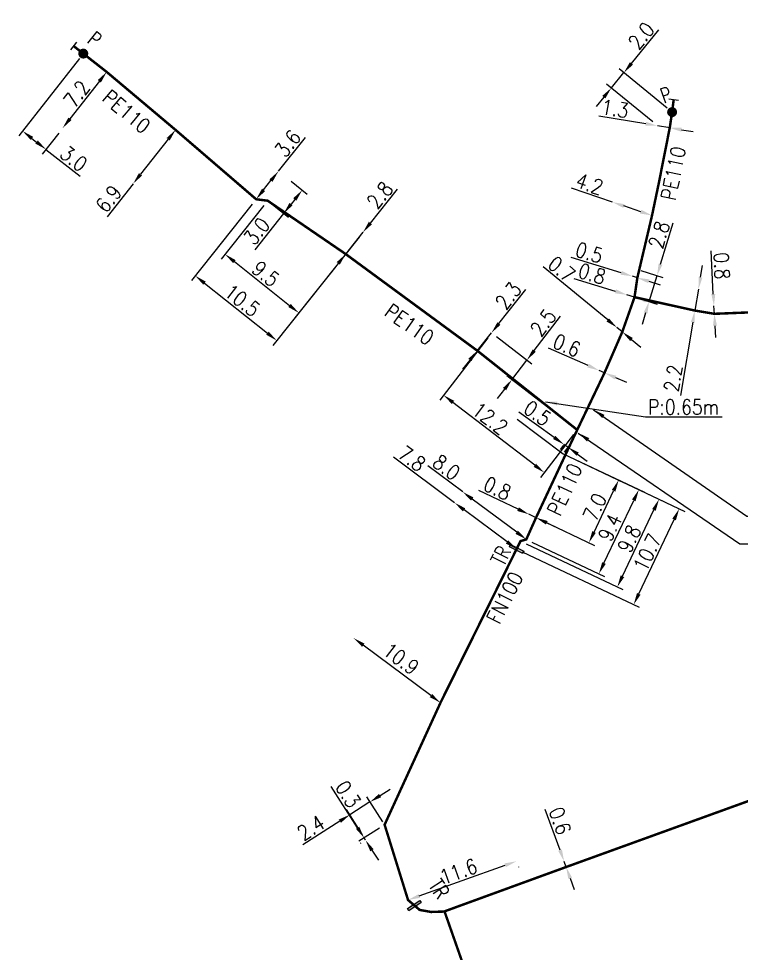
# Model space of a CAD drawing. Header units: millimetres. Extents: x 138998 to 140015, y 127998 to 129006.
# Drawn here: x 139191 to 139263.8, y 128119.4 to 128213.7 of the extents above; entities that cross this region are included whole.
import ezdxf
from ezdxf.enums import TextEntityAlignment as Align

# ---------------------------------------------------------------- set-up
doc = ezdxf.new("R2010")
doc.units = ezdxf.units.MM
doc.header["$PDMODE"] = 34
doc.linetypes.add('L_25_AP', pattern=[2000, 1000, 1000])
doc.linetypes.add('L_25_PE', pattern=[2000, 1000, 1000])
doc.layers.get('0').update_dxf_attribs({"linetype": 'CONTINUOUS'})
doc.layers.get('DEFPOINTS').update_dxf_attribs({"linetype": 'CONTINUOUS'})
for name, color, linetype in [('L_150', 1, 'CONTINUOUS'), ('L_300', 7, 'CONTINUOUS'), ('L_340', 7, 'CONTINUOUS'), ('L_420', 7, 'CONTINUOUS')]:
    doc.layers.add(name, color=color, linetype=linetype)
doc.styles.add('G_ROMANS', font='ROMANS.SHX', dxfattribs={"width": 0.75})
doc.styles.get("Standard").update_dxf_attribs({"font": 'romans.shx', "width": 0.85})
doc.dimstyles.get("Standard").update_dxf_attribs({"dimtxt": 1.5, "dimasz": 1.2, "dimexe": 0.625, "dimexo": 0.625, "dimgap": 0.25, "dimtad": 1, "dimdec": 1, "dimzin": 0, "dimdsep": 46, "dimtxsty": 'Standard', "dimcen": -0.5, "dimadec": 0, "dimazin": 0, "dimtfac": 1, "dimtdec": 1, "dimtmove": 0, "dimatfit": 3, "dimfxl": 0, "dimtolj": 1, "dimtzin": 0, "dimarcsym": 0})

# ---------------------------------------------------------------- blocks, each defined once
blk = doc.blocks.new('*D18')
at = {"layer": 'DEFPOINTS', "color": 0, "linetype": 'Continuous', "transparency": 16777216}
for p in [(139245.941, 128128.673), (139245.941, 128128.673), (139246.144, 128128.109)]:
    blk.add_point(p, dxfattribs=at)
at = {"layer": 'L_150', "color": 0, "linetype": 'Continuous', "lineweight": -2, "transparency": 16777216}
for p, q in [((139245.533, 128129.802), (139244.047, 128133.913)), ((139246.144, 128128.109), (139245.941, 128128.673)), ((139246.552, 128126.98), (139246.96, 128125.852))]:
    blk.add_line(p, q, dxfattribs=at)
at = {"layer": 'L_150', "color": 0, "linetype": 'Continuous', "transparency": 16777216}
for points in [[(139245.721, 128129.87), (139245.345, 128129.734), (139245.941, 128128.673)], [(139246.74, 128127.048), (139246.364, 128126.912), (139246.144, 128128.109)]]:
    blk.add_solid(points, dxfattribs=at)
at = {"layer": 'L_150', "color": 0, "linetype": 'Continuous', "transparency": 16777216, "insert": (139245.526, 128132.761), "char_height": 1.5, "attachment_point": 5, "rotation": 289.86878}
blk.add_mtext('\\A1;0.6', dxfattribs=at)
blk = doc.blocks.new('*D26')
at = {"layer": 'DEFPOINTS', "color": 0, "linetype": 'Continuous', "transparency": 16777216}
for p in [(139224.746, 128151.191), (139224.746, 128151.191), (139233.485, 128144.676)]:
    blk.add_point(p, dxfattribs=at)
at = {"layer": 'L_150', "color": 0, "linetype": 'Continuous', "lineweight": -2, "transparency": 16777216}
blk.add_line((139232.523, 128145.393), (139225.708, 128150.474), dxfattribs=at)
at = {"layer": 'L_150', "color": 0, "linetype": 'Continuous', "transparency": 16777216}
for points in [[(139225.828, 128150.634), (139225.589, 128150.313), (139224.746, 128151.191)], [(139232.642, 128145.553), (139232.403, 128145.233), (139233.485, 128144.676)]]:
    blk.add_solid(points, dxfattribs=at)
at = {"layer": 'L_150', "color": 0, "linetype": 'Continuous', "transparency": 16777216, "insert": (139229.511, 128149.11), "char_height": 1.5, "attachment_point": 5, "rotation": 323.29403}
blk.add_mtext('\\A1;10.9', dxfattribs=at)
blk = doc.blocks.new('*D27')
at = {"layer": 'DEFPOINTS', "color": 0, "linetype": 'Continuous', "transparency": 16777216}
for p in [(139224.36, 128133.377), (139228.001, 128132.126), (139225.977, 128130.837)]:
    blk.add_point(p, dxfattribs=at)
at = {"layer": 'L_150', "color": 0, "linetype": 'Continuous', "lineweight": -2, "transparency": 16777216}
for p, q in [((139227.397, 128135.31), (139228.409, 128135.955)), ((139226.384, 128134.666), (139224.36, 128133.377)), ((139227.666, 128132.653), (139226.049, 128135.193)), ((139225.641, 128131.364), (139224.024, 128133.904)), ((139223.347, 128132.733), (139219.609, 128130.353))]:
    blk.add_line(p, q, dxfattribs=at)
at = {"layer": 'L_150', "color": 0, "linetype": 'Continuous', "transparency": 16777216}
for points in [[(139227.289, 128135.479), (139227.504, 128135.141), (139226.384, 128134.666)], [(139223.24, 128132.901), (139223.455, 128132.564), (139224.36, 128133.377)]]:
    blk.add_solid(points, dxfattribs=at)
at = {"layer": 'L_150', "color": 0, "linetype": 'Continuous', "transparency": 16777216, "insert": (139220.435, 128132.064), "char_height": 1.5, "attachment_point": 5, "rotation": 32.47746}
blk.add_mtext('\\A1;2.4', dxfattribs=at)
blk = doc.blocks.new('*D28')
at = {"layer": 'DEFPOINTS', "color": 0, "linetype": 'Continuous', "transparency": 16777216}
for p in [(139227.856, 128132.373), (139225.783, 128131.051), (139225.977, 128130.837)]:
    blk.add_point(p, dxfattribs=at)
at = {"layer": 'L_150', "color": 0, "linetype": 'Continuous', "lineweight": -2, "transparency": 16777216}
for p, q in [((139225.138, 128132.062), (139222.475, 128136.239)), ((139227.329, 128132.037), (139225.256, 128130.715)), ((139225.936, 128130.811), (139225.783, 128131.051)), ((139225.45, 128130.501), (139225.409, 128130.475)), ((139226.581, 128129.799), (139227.226, 128128.787))]:
    blk.add_line(p, q, dxfattribs=at)
at = {"layer": 'L_150', "color": 0, "linetype": 'Continuous', "transparency": 16777216}
for points in [[(139225.306, 128132.17), (139224.969, 128131.955), (139225.783, 128131.051)], [(139226.749, 128129.907), (139226.412, 128129.692), (139225.936, 128130.811)]]:
    blk.add_solid(points, dxfattribs=at)
at = {"layer": 'L_150', "color": 0, "linetype": 'Continuous', "transparency": 16777216, "insert": (139224.17, 128135.439), "char_height": 1.5, "attachment_point": 5, "rotation": 302.5218}
blk.add_mtext('\\A1;0.3', dxfattribs=at)
blk = doc.blocks.new('*D30')
at = {"layer": 'DEFPOINTS', "color": 0, "linetype": 'Continuous', "transparency": 16777216}
for p in [(139241.133, 128128.706), (139241.139, 128128.69), (139230.212, 128124.797)]:
    blk.add_point(p, dxfattribs=at)
at = {"layer": 'L_150', "color": 0, "linetype": 'Continuous', "lineweight": -2, "transparency": 16777216}
for p, q in [((139231.347, 128125.186), (139240.009, 128128.286)), ((139241.344, 128128.118), (139241.35, 128128.102)), ((139230.422, 128124.209), (139230.428, 128124.193))]:
    blk.add_line(p, q, dxfattribs=at)
at = {"layer": 'L_150', "color": 0, "linetype": 'Continuous', "transparency": 16777216}
for points in [[(139239.942, 128128.474), (139240.077, 128128.097), (139241.139, 128128.69)], [(139231.28, 128125.374), (139231.415, 128124.997), (139230.217, 128124.781)]]:
    blk.add_solid(points, dxfattribs=at)
at = {"layer": 'L_150', "color": 0, "linetype": 'Continuous', "transparency": 16777216, "insert": (139235.301, 128127.663), "char_height": 1.5, "attachment_point": 5, "rotation": 19.69157}
blk.add_mtext('\\A1;11.6', dxfattribs=at)
blk = doc.blocks.new('L_340_19')
at = {"linetype": 'Continuous'}
blk.add_hatch(color=0, dxfattribs=at).paths.add_polyline_path([(0.125, 0.75), (-0.125, 0.75), (-0.125, -0.75), (0.125, -0.75)])
at = {"color": 0, "linetype": 'Continuous'}
blk.add_lwpolyline([(-0.125, 0.75), (0.125, 0.75), (0.125, -0.75), (-0.125, -0.75)], close=True, dxfattribs=at)
at = {"color": 0, "linetype": 'Continuous', "style": 'G_ROMANS', "width": 0.75}
for tag, height, flags, p in [('TR', 1.5, 8, (0, 3)), ('DEF_LEG', 1.2, 3, (0, -5)), ('DEF_COUP', 1.2, 3, (0, -7.5)), ('DEF_TYPE', 1.2, 3, (0, -10))]:
    blk.add_attdef(tag, text='', height=height, dxfattribs=dict(at, flags=flags)).set_placement(p, align=Align.MIDDLE)
blk = doc.blocks.new('*D67')
at = {"layer": 'DEFPOINTS', "color": 0, "linetype": 'Continuous', "transparency": 16777216}
for p in [(139255.351, 128202.854), (139255.351, 128202.854), (139256.584, 128202.65)]:
    blk.add_point(p, dxfattribs=at)
at = {"layer": 'L_150', "color": 0, "linetype": 'Continuous', "lineweight": -2, "transparency": 16777216}
for p, q in [((139254.167, 128203.049), (139249.432, 128203.831)), ((139256.584, 128202.65), (139255.351, 128202.854)), ((139257.768, 128202.455), (139258.952, 128202.259))]:
    blk.add_line(p, q, dxfattribs=at)
at = {"layer": 'L_150', "color": 0, "linetype": 'Continuous', "transparency": 16777216}
for points in [[(139254.199, 128203.246), (139254.134, 128202.852), (139255.351, 128202.854)], [(139257.8, 128202.652), (139257.735, 128202.257), (139256.584, 128202.65)]]:
    blk.add_solid(points, dxfattribs=at)
at = {"layer": 'L_150', "color": 0, "linetype": 'Continuous', "transparency": 16777216, "insert": (139251.069, 128204.574), "char_height": 1.5, "attachment_point": 5, "rotation": 350.62447}
blk.add_mtext('\\A1;1.3', dxfattribs=at)
blk = doc.blocks.new('*D68')
at = {"layer": 'DEFPOINTS', "color": 0, "linetype": 'Continuous', "transparency": 16777216}
for p in [(139250.819, 128195.149), (139250.819, 128195.149), (139254.798, 128193.807)]:
    blk.add_point(p, dxfattribs=at)
at = {"layer": 'L_150', "color": 0, "linetype": 'Continuous', "lineweight": -2, "transparency": 16777216}
for p, q in [((139250.819, 128195.149), (139246.677, 128196.547)), ((139253.661, 128194.191), (139251.956, 128194.766))]:
    blk.add_line(p, q, dxfattribs=at)
at = {"layer": 'L_150', "color": 0, "linetype": 'Continuous', "transparency": 16777216}
for points in [[(139252.02, 128194.955), (139251.892, 128194.576), (139250.819, 128195.149)], [(139253.725, 128194.38), (139253.597, 128194.001), (139254.798, 128193.807)]]:
    blk.add_solid(points, dxfattribs=at)
at = {"layer": 'L_150', "color": 0, "linetype": 'Continuous', "transparency": 16777216, "insert": (139248.499, 128196.987), "char_height": 1.5, "attachment_point": 5, "rotation": 341.35948}
blk.add_mtext('\\A1;4.2', dxfattribs=at)
blk = doc.blocks.new('L_300_12')
at = {"color": 0, "linetype": 'Continuous', "const_width": 0.497, "flags": 128}
blk.add_lwpolyline([(-0.252, 0, 1), (0.252, 0, 1)], format="xyb", close=True, dxfattribs=at)
at = {"color": 0, "linetype": 'Continuous', "style": 'G_ROMANS', "width": 0.75}
blk.add_text('P', height=1.5, dxfattribs=at).set_placement((0, 1.85), align=Align.MIDDLE)
at = {"color": 0, "linetype": 'Continuous', "width": 0.75, "flags": 3}
for tag, p in [('DEF_LEG', (0, -5)), ('DEF_COUP', (0, -7.5)), ('DEF_TYPE', (0, -10))]:
    blk.add_attdef(tag, text='', height=1.2, dxfattribs=at).set_placement(p, align=Align.MIDDLE)
blk = doc.blocks.new('*D69')
at = {"layer": 'DEFPOINTS', "color": 0, "linetype": 'Continuous', "transparency": 16777216}
for p in [(139251.966, 128208.212), (139256.821, 128204.233), (139255.351, 128202.854)]:
    blk.add_point(p, dxfattribs=at)
at = {"layer": 'L_300', "color": 0, "linetype": 'Continuous', "lineweight": -2, "transparency": 16777216}
for p, q in [((139252.727, 128209.14), (139255.498, 128212.521)), ((139250.699, 128206.666), (139251.966, 128208.212)), ((139256.337, 128204.629), (139251.483, 128208.608)), ((139254.867, 128203.25), (139250.216, 128207.062)), ((139249.939, 128205.738), (139249.178, 128204.81))]:
    blk.add_line(p, q, dxfattribs=at)
at = {"layer": 'L_300', "color": 0, "linetype": 'Continuous', "transparency": 16777216}
for points in [[(139252.572, 128209.267), (139252.882, 128209.013), (139251.966, 128208.212)], [(139249.784, 128205.865), (139250.093, 128205.611), (139250.699, 128206.666)]]:
    blk.add_solid(points, dxfattribs=at)
at = {"layer": 'L_300', "color": 0, "linetype": 'Continuous', "transparency": 16777216, "insert": (139253.72, 128211.928), "char_height": 1.5, "attachment_point": 5, "rotation": 50.65897}
blk.add_mtext('\\A1;2.0', dxfattribs=at)
blk = doc.blocks.new('L_340_07')
at = {"color": 0, "linetype": 'Continuous', "const_width": 0.25, "flags": 128}
blk.add_lwpolyline([(0, 0), (1.25, 0)], dxfattribs=at)
at = {"color": 0, "linetype": 'Continuous', "flags": 128}
blk.add_lwpolyline([(1.25, -0.5), (1.25, 0.5)], dxfattribs=at)
at = {"color": 0, "linetype": 'Continuous', "style": 'G_ROMANS', "width": 0.75, "flags": 3}
for tag, p in [('DEF_LEG', (0.723, -3.465)), ('DEF_COUP', (0.723, -5.965)), ('DEF_TYPE', (0.723, -8.465))]:
    blk.add_attdef(tag, text='', height=1.2, dxfattribs=at).set_placement(p, align=Align.MIDDLE)
blk = doc.blocks.new('*D70')
at = {"layer": 'DEFPOINTS', "color": 0, "linetype": 'Continuous', "transparency": 16777216}
for p in [(139199.857, 128208.281), (139195.416, 128202.614), (139195.416, 128202.614)]:
    blk.add_point(p, dxfattribs=at)
at = {"layer": 'L_150', "color": 0, "linetype": 'Continuous', "lineweight": -2, "transparency": 16777216}
blk.add_line((139199.117, 128207.336), (139196.156, 128203.558), dxfattribs=at)
at = {"layer": 'L_150', "color": 0, "linetype": 'Continuous', "transparency": 16777216}
for points in [[(139198.959, 128207.46), (139199.274, 128207.213), (139199.857, 128208.281)], [(139195.999, 128203.682), (139196.313, 128203.435), (139195.416, 128202.614)]]:
    blk.add_solid(points, dxfattribs=at)
at = {"layer": 'L_150', "color": 0, "linetype": 'Continuous', "transparency": 16777216, "insert": (139196.849, 128206.064), "char_height": 1.5, "attachment_point": 5, "rotation": 51.91425}
blk.add_mtext('\\A1;7.2', dxfattribs=at)
blk = doc.blocks.new('*D71')
at = {"layer": 'DEFPOINTS', "color": 0, "linetype": 'Continuous', "transparency": 16777216}
for p in [(139197.496, 128210.131), (139195.416, 128202.614), (139193.739, 128200.474)]:
    blk.add_point(p, dxfattribs=at)
at = {"layer": 'L_340', "color": 0, "linetype": 'Continuous', "lineweight": -2, "transparency": 16777216}
for p, q in [((139197.11, 128209.64), (139190.992, 128201.833)), ((139192.322, 128201.584), (139192.794, 128201.214)), ((139195.03, 128202.122), (139193.353, 128199.982)), ((139193.739, 128200.474), (139197.18, 128197.778))]:
    blk.add_line(p, q, dxfattribs=at)
at = {"layer": 'L_340', "color": 0, "linetype": 'Continuous', "transparency": 16777216}
for points in [[(139192.445, 128201.742), (139192.199, 128201.427), (139191.378, 128202.325)], [(139192.918, 128201.372), (139192.671, 128201.057), (139193.739, 128200.474)]]:
    blk.add_solid(points, dxfattribs=at)
at = {"layer": 'L_340', "color": 0, "linetype": 'Continuous', "transparency": 16777216, "insert": (139196.548, 128199.543), "char_height": 1.5, "attachment_point": 5, "rotation": 321.91425}
blk.add_mtext('\\A1;3.0', dxfattribs=at)
blk = doc.blocks.new('*D72')
at = {"layer": 'DEFPOINTS', "color": 0, "linetype": 'Continuous', "transparency": 16777216}
for p in [(139206.793, 128202.436), (139202.523, 128197.015), (139202.523, 128197.015)]:
    blk.add_point(p, dxfattribs=at)
at = {"layer": 'L_150', "color": 0, "linetype": 'Continuous', "lineweight": -2, "transparency": 16777216}
for p, q in [((139206.05, 128201.493), (139203.265, 128197.958)), ((139202.523, 128197.015), (139199.893, 128193.677))]:
    blk.add_line(p, q, dxfattribs=at)
at = {"layer": 'L_150', "color": 0, "linetype": 'Continuous', "transparency": 16777216}
for points in [[(139205.893, 128201.617), (139206.207, 128201.369), (139206.793, 128202.436)], [(139203.108, 128198.082), (139203.423, 128197.834), (139202.523, 128197.015)]]:
    blk.add_solid(points, dxfattribs=at)
at = {"layer": 'L_150', "color": 0, "linetype": 'Continuous', "transparency": 16777216, "insert": (139200.051, 128195.494), "char_height": 1.5, "attachment_point": 5, "rotation": 51.77081}
blk.add_mtext('\\A1;6.9', dxfattribs=at)
blk = doc.blocks.new('*D73')
at = {"layer": 'DEFPOINTS', "color": 0, "linetype": 'Continuous', "transparency": 16777216}
for p in [(139238.626, 128181.972), (139238.626, 128181.972), (139237.194, 128180.173)]:
    blk.add_point(p, dxfattribs=at)
at = {"layer": 'L_150', "color": 0, "linetype": 'Continuous', "lineweight": -2, "transparency": 16777216}
for p, q in [((139239.374, 128182.911), (139242.096, 128186.332)), ((139237.194, 128180.173), (139238.626, 128181.972)), ((139236.447, 128179.234), (139235.7, 128178.295))]:
    blk.add_line(p, q, dxfattribs=at)
at = {"layer": 'L_150', "color": 0, "linetype": 'Continuous', "transparency": 16777216}
for points in [[(139239.217, 128183.036), (139239.53, 128182.787), (139238.626, 128181.972)], [(139236.291, 128179.358), (139236.604, 128179.109), (139237.194, 128180.173)]]:
    blk.add_solid(points, dxfattribs=at)
at = {"layer": 'L_150', "color": 0, "linetype": 'Continuous', "transparency": 16777216, "insert": (139240.326, 128185.714), "char_height": 1.5, "attachment_point": 5, "rotation": 51.4872}
blk.add_mtext('\\A1;2.3', dxfattribs=at)
blk = doc.blocks.new('*D74')
at = {"layer": 'DEFPOINTS', "color": 0, "linetype": 'Continuous', "transparency": 16777216}
for p in [(139225.679, 128192.108), (139225.679, 128192.108), (139223.935, 128189.917)]:
    blk.add_point(p, dxfattribs=at)
at = {"layer": 'L_150', "color": 0, "linetype": 'Continuous', "lineweight": -2, "transparency": 16777216}
for p, q in [((139226.426, 128193.047), (139229.148, 128196.468)), ((139223.935, 128189.917), (139225.679, 128192.108)), ((139223.188, 128188.978), (139222.441, 128188.039))]:
    blk.add_line(p, q, dxfattribs=at)
at = {"layer": 'L_150', "color": 0, "linetype": 'Continuous', "transparency": 16777216}
for points in [[(139226.269, 128193.172), (139226.582, 128192.923), (139225.679, 128192.108)], [(139223.031, 128189.103), (139223.344, 128188.854), (139223.935, 128189.917)]]:
    blk.add_solid(points, dxfattribs=at)
at = {"layer": 'L_150', "color": 0, "linetype": 'Continuous', "transparency": 16777216, "insert": (139227.378, 128195.85), "char_height": 1.5, "attachment_point": 5, "rotation": 51.4872}
blk.add_mtext('\\A1;2.8', dxfattribs=at)
blk = doc.blocks.new('*D75')
at = {"layer": 'DEFPOINTS', "color": 0, "linetype": 'Continuous', "transparency": 16777216}
for p in [(139216.074, 128195.295), (139225.679, 128192.108), (139219.214, 128183.985)]:
    blk.add_point(p, dxfattribs=at)
at = {"layer": 'L_150', "color": 0, "linetype": 'Continuous', "lineweight": -2, "transparency": 16777216}
for p, q in [((139215.684, 128194.806), (139211.391, 128189.411)), ((139225.289, 128191.619), (139218.825, 128183.496)), ((139212.719, 128189.153), (139218.275, 128184.732))]:
    blk.add_line(p, q, dxfattribs=at)
at = {"layer": 'L_150', "color": 0, "linetype": 'Continuous', "transparency": 16777216}
for points in [[(139212.844, 128189.309), (139212.595, 128188.996), (139211.78, 128189.9)], [(139218.399, 128184.888), (139218.15, 128184.575), (139219.214, 128183.985)]]:
    blk.add_solid(points, dxfattribs=at)
at = {"layer": 'L_150', "color": 0, "linetype": 'Continuous', "transparency": 16777216, "insert": (139215.872, 128187.922), "char_height": 1.5, "attachment_point": 5, "rotation": 321.4872}
blk.add_mtext('\\A1;9.5', dxfattribs=at)
blk = doc.blocks.new('*D76')
at = {"layer": 'DEFPOINTS', "color": 0, "linetype": 'Continuous', "transparency": 16777216}
for p in [(139214.914, 128195.444), (139225.679, 128192.108), (139216.992, 128181.192)]:
    blk.add_point(p, dxfattribs=at)
at = {"layer": 'L_150', "color": 0, "linetype": 'Continuous', "lineweight": -2, "transparency": 16777216}
for p, q in [((139214.525, 128194.955), (139208.386, 128187.241)), ((139225.289, 128191.619), (139216.602, 128180.703)), ((139209.715, 128186.983), (139216.053, 128181.939))]:
    blk.add_line(p, q, dxfattribs=at)
at = {"layer": 'L_150', "color": 0, "linetype": 'Continuous', "transparency": 16777216}
for points in [[(139209.839, 128187.14), (139209.59, 128186.827), (139208.776, 128187.73)], [(139216.177, 128182.096), (139215.928, 128181.783), (139216.992, 128181.192)]]:
    blk.add_solid(points, dxfattribs=at)
at = {"layer": 'L_150', "color": 0, "linetype": 'Continuous', "transparency": 16777216, "insert": (139213.506, 128185.244), "char_height": 1.5, "attachment_point": 5, "rotation": 321.4872}
blk.add_mtext('\\A1;10.5', dxfattribs=at)
blk = doc.blocks.new('*D77')
at = {"layer": 'DEFPOINTS', "color": 0, "linetype": 'Continuous', "transparency": 16777216}
for p in [(139217.942, 128197.642), (139219.552, 128196.361), (139216.074, 128195.295)]:
    blk.add_point(p, dxfattribs=at)
at = {"layer": 'L_150', "color": 0, "linetype": 'Continuous', "lineweight": -2, "transparency": 16777216}
for p, q in [((139218.431, 128197.253), (139220.041, 128195.972)), ((139218.805, 128195.422), (139218.431, 128194.952)), ((139216.563, 128194.906), (139218.173, 128193.624)), ((139217.684, 128194.013), (139214.775, 128190.358))]:
    blk.add_line(p, q, dxfattribs=at)
at = {"layer": 'L_150', "color": 0, "linetype": 'Continuous', "transparency": 16777216}
for points in [[(139218.648, 128195.546), (139218.961, 128195.297), (139219.552, 128196.361)], [(139218.275, 128195.077), (139218.588, 128194.828), (139217.684, 128194.013)]]:
    blk.add_solid(points, dxfattribs=at)
at = {"layer": 'L_150', "color": 0, "linetype": 'Continuous', "transparency": 16777216, "insert": (139214.98, 128192.222), "char_height": 1.5, "attachment_point": 5, "rotation": 51.4872}
blk.add_mtext('\\A1;3.0', dxfattribs=at)
blk = doc.blocks.new('*D78')
at = {"layer": 'DEFPOINTS', "color": 0, "linetype": 'Continuous', "transparency": 16777216}
for p in [(139217.156, 128198.261), (139217.156, 128198.261), (139214.914, 128195.444)]:
    blk.add_point(p, dxfattribs=at)
at = {"layer": 'L_150', "color": 0, "linetype": 'Continuous', "lineweight": -2, "transparency": 16777216}
for p, q in [((139217.156, 128198.261), (139219.878, 128201.681)), ((139215.661, 128196.383), (139216.409, 128197.322))]:
    blk.add_line(p, q, dxfattribs=at)
at = {"layer": 'L_150', "color": 0, "linetype": 'Continuous', "transparency": 16777216}
for points in [[(139216.252, 128197.446), (139216.565, 128197.197), (139217.156, 128198.261)], [(139215.505, 128196.507), (139215.818, 128196.258), (139214.914, 128195.444)]]:
    blk.add_solid(points, dxfattribs=at)
at = {"layer": 'L_150', "color": 0, "linetype": 'Continuous', "transparency": 16777216, "insert": (139218.108, 128201.063), "char_height": 1.5, "attachment_point": 5, "rotation": 51.4872}
blk.add_mtext('\\A1;3.6', dxfattribs=at)
blk = doc.blocks.new('*D97')
at = {"layer": 'DEFPOINTS', "color": 0, "linetype": 'Continuous', "transparency": 16777216}
for p in [(139261.035, 128184.69), (139261.035, 128184.69), (139261.077, 128183.891)]:
    blk.add_point(p, dxfattribs=at)
at = {"layer": 'L_150', "color": 0, "linetype": 'Continuous', "lineweight": -2, "transparency": 16777216}
for p, q in [((139260.972, 128185.888), (139260.74, 128190.253)), ((139261.077, 128183.891), (139261.035, 128184.69)), ((139261.141, 128182.692), (139261.204, 128181.494))]:
    blk.add_line(p, q, dxfattribs=at)
at = {"layer": 'L_150', "color": 0, "linetype": 'Continuous', "transparency": 16777216}
for points in [[(139261.171, 128185.899), (139260.772, 128185.877), (139261.035, 128184.69)], [(139261.341, 128182.703), (139260.941, 128182.682), (139261.077, 128183.891)]]:
    blk.add_solid(points, dxfattribs=at)
at = {"layer": 'L_150', "color": 0, "linetype": 'Continuous', "transparency": 16777216, "insert": (139261.823, 128188.723), "char_height": 1.5, "attachment_point": 5, "rotation": 273.03405}
blk.add_mtext('\\A1;0.8', dxfattribs=at)
blk = doc.blocks.new('*D98')
at = {"layer": 'DEFPOINTS', "color": 0, "linetype": 'Continuous', "transparency": 16777216}
for p in [(139259.479, 128186.388), (139259.479, 128186.388), (139259.11, 128184.22)]:
    blk.add_point(p, dxfattribs=at)
at = {"layer": 'L_150', "color": 0, "linetype": 'Continuous', "lineweight": -2, "transparency": 16777216}
for p, q in [((139259.68, 128187.571), (139259.881, 128188.754)), ((139259.479, 128186.388), (139259.11, 128184.22)), ((139258.908, 128183.037), (139257.653, 128175.66))]:
    blk.add_line(p, q, dxfattribs=at)
at = {"layer": 'L_150', "color": 0, "linetype": 'Continuous', "transparency": 16777216}
for points in [[(139259.483, 128187.605), (139259.877, 128187.538), (139259.479, 128186.388)], [(139258.711, 128183.07), (139259.105, 128183.003), (139259.11, 128184.22)]]:
    blk.add_solid(points, dxfattribs=at)
at = {"layer": 'L_150', "color": 0, "linetype": 'Continuous', "transparency": 16777216, "insert": (139256.933, 128177.391), "char_height": 1.5, "attachment_point": 5, "rotation": 80.34221}
blk.add_mtext('\\A1;2.2', dxfattribs=at)
blk = doc.blocks.new('*D99')
at = {"layer": 'DEFPOINTS', "color": 0, "linetype": 'Continuous', "transparency": 16777216}
for p in [(139253.074, 128188.434), (139255.303, 128187.751), (139253.034, 128185.57)]:
    blk.add_point(p, dxfattribs=at)
at = {"layer": 'L_150', "color": 0, "linetype": 'Continuous', "lineweight": -2, "transparency": 16777216}
for p, q in [((139255.654, 128188.899), (139256.934, 128193.078)), ((139253.672, 128188.251), (139255.901, 128187.568)), ((139254.498, 128185.122), (139255.303, 128187.751)), ((139253.631, 128185.387), (139255.095, 128184.939)), ((139254.146, 128183.974), (139253.795, 128182.827))]:
    blk.add_line(p, q, dxfattribs=at)
at = {"layer": 'L_150', "color": 0, "linetype": 'Continuous', "transparency": 16777216}
for points in [[(139255.463, 128188.957), (139255.846, 128188.84), (139255.303, 128187.751)], [(139253.955, 128184.033), (139254.338, 128183.916), (139254.498, 128185.122)]]:
    blk.add_solid(points, dxfattribs=at)
at = {"layer": 'L_150', "color": 0, "linetype": 'Continuous', "transparency": 16777216, "insert": (139255.514, 128191.855), "char_height": 1.5, "attachment_point": 5, "rotation": 72.97526}
blk.add_mtext('\\A1;2.8', dxfattribs=at)
blk = doc.blocks.new('*D100')
at = {"layer": 'DEFPOINTS', "color": 0, "linetype": 'Continuous', "transparency": 16777216}
for p in [(139251.261, 128182.511), (139251.261, 128182.511), (139251.801, 128182.067)]:
    blk.add_point(p, dxfattribs=at)
at = {"layer": 'L_150', "color": 0, "linetype": 'Continuous', "lineweight": -2, "transparency": 16777216}
for p, q in [((139250.334, 128183.273), (139243.828, 128188.62)), ((139251.801, 128182.067), (139251.261, 128182.511)), ((139252.728, 128181.305), (139253.655, 128180.543))]:
    blk.add_line(p, q, dxfattribs=at)
at = {"layer": 'L_150', "color": 0, "linetype": 'Continuous', "transparency": 16777216}
for points in [[(139250.461, 128183.428), (139250.207, 128183.119), (139251.261, 128182.511)], [(139252.855, 128181.459), (139252.601, 128181.15), (139251.801, 128182.067)]]:
    blk.add_solid(points, dxfattribs=at)
at = {"layer": 'L_150', "color": 0, "linetype": 'Continuous', "transparency": 16777216, "insert": (139245.688, 128188.386), "char_height": 1.5, "attachment_point": 5, "rotation": 320.58177}
blk.add_mtext('\\A1;0.7', dxfattribs=at)
blk = doc.blocks.new('*D101')
at = {"layer": 'DEFPOINTS', "color": 0, "linetype": 'Continuous', "transparency": 16777216}
for p in [(139252.269, 128185.804), (139252.269, 128185.804), (139253.034, 128185.57)]:
    blk.add_point(p, dxfattribs=at)
at = {"layer": 'L_150', "color": 0, "linetype": 'Continuous', "lineweight": -2, "transparency": 16777216}
for p, q in [((139251.122, 128186.155), (139246.942, 128187.435)), ((139253.034, 128185.57), (139252.269, 128185.804)), ((139254.181, 128185.219), (139255.329, 128184.867))]:
    blk.add_line(p, q, dxfattribs=at)
at = {"layer": 'L_150', "color": 0, "linetype": 'Continuous', "transparency": 16777216}
for points in [[(139251.18, 128186.347), (139251.063, 128185.964), (139252.269, 128185.804)], [(139254.24, 128185.41), (139254.123, 128185.027), (139253.034, 128185.57)]]:
    blk.add_solid(points, dxfattribs=at)
at = {"layer": 'L_150', "color": 0, "linetype": 'Continuous', "transparency": 16777216, "insert": (139248.751, 128187.927), "char_height": 1.5, "attachment_point": 5, "rotation": 342.97526}
blk.add_mtext('\\A1;0.8', dxfattribs=at)
blk = doc.blocks.new('*D102')
at = {"layer": 'DEFPOINTS', "color": 0, "linetype": 'Continuous', "transparency": 16777216}
for p in [(139252.841, 128187.672), (139252.841, 128187.672), (139253.319, 128187.525)]:
    blk.add_point(p, dxfattribs=at)
at = {"layer": 'L_150', "color": 0, "linetype": 'Continuous', "lineweight": -2, "transparency": 16777216}
for p, q in [((139251.693, 128188.023), (139246.662, 128189.564)), ((139253.319, 128187.525), (139252.841, 128187.672)), ((139254.466, 128187.174), (139255.614, 128186.823))]:
    blk.add_line(p, q, dxfattribs=at)
at = {"layer": 'L_150', "color": 0, "linetype": 'Continuous', "transparency": 16777216}
for points in [[(139251.752, 128188.214), (139251.635, 128187.832), (139252.841, 128187.672)], [(139254.525, 128187.365), (139254.408, 128186.983), (139253.319, 128187.525)]]:
    blk.add_solid(points, dxfattribs=at)
at = {"layer": 'L_150', "color": 0, "linetype": 'Continuous', "transparency": 16777216, "insert": (139248.471, 128190.056), "char_height": 1.5, "attachment_point": 5, "rotation": 342.97526}
blk.add_mtext('\\A1;0.5', dxfattribs=at)
blk = doc.blocks.new('*D103')
at = {"layer": 'DEFPOINTS', "color": 0, "linetype": 'Continuous', "transparency": 16777216}
for p in [(139249.462, 128178.185), (139249.462, 128178.185), (139250.012, 128177.945)]:
    blk.add_point(p, dxfattribs=at)
at = {"layer": 'L_150', "color": 0, "linetype": 'Continuous', "lineweight": -2, "transparency": 16777216}
for p, q in [((139248.362, 128178.666), (139244.357, 128180.417)), ((139250.012, 128177.945), (139249.462, 128178.185)), ((139251.111, 128177.464), (139252.211, 128176.983))]:
    blk.add_line(p, q, dxfattribs=at)
at = {"layer": 'L_150', "color": 0, "linetype": 'Continuous', "transparency": 16777216}
for points in [[(139248.443, 128178.849), (139248.282, 128178.482), (139249.462, 128178.185)], [(139251.191, 128177.647), (139251.031, 128177.281), (139250.012, 128177.945)]]:
    blk.add_solid(points, dxfattribs=at)
at = {"layer": 'L_150', "color": 0, "linetype": 'Continuous', "transparency": 16777216, "insert": (139246.211, 128180.698), "char_height": 1.5, "attachment_point": 5, "rotation": 336.3846}
blk.add_mtext('\\A1;0.6', dxfattribs=at)
blk = doc.blocks.new('*D104')
at = {"layer": 'DEFPOINTS', "color": 0, "linetype": 'Continuous', "transparency": 16777216}
for p in [(139245.918, 128170.727), (139246.228, 128171.162), (139246.635, 128170.872)]:
    blk.add_point(p, dxfattribs=at)
at = {"layer": 'L_150', "color": 0, "linetype": 'Continuous', "lineweight": -2, "transparency": 16777216}
for p, q in [((139244.94, 128171.423), (139241.38, 128173.959)), ((139245.865, 128170.653), (139245.555, 128170.218)), ((139246.325, 128170.437), (139245.918, 128170.727)), ((139246.272, 128170.363), (139245.962, 128169.928)), ((139247.302, 128169.741), (139248.28, 128169.044))]:
    blk.add_line(p, q, dxfattribs=at)
at = {"layer": 'L_150', "color": 0, "linetype": 'Continuous', "transparency": 16777216}
for points in [[(139245.056, 128171.586), (139244.824, 128171.26), (139245.918, 128170.727)], [(139247.419, 128169.904), (139247.186, 128169.578), (139246.325, 128170.437)]]:
    blk.add_solid(points, dxfattribs=at)
at = {"layer": 'L_150', "color": 0, "linetype": 'Continuous', "transparency": 16777216, "insert": (139243.252, 128173.854), "char_height": 1.5, "attachment_point": 5, "rotation": 324.53868}
blk.add_mtext('\\A1;0.5', dxfattribs=at)
blk = doc.blocks.new('*D105')
at = {"layer": 'DEFPOINTS', "color": 0, "linetype": 'Continuous', "transparency": 16777216}
for p in [(139245.846, 128169.785), (139251.441, 128167.13), (139243.111, 128163.335)]:
    blk.add_point(p, dxfattribs=at)
at = {"layer": 'L_150', "color": 0, "linetype": 'Continuous', "lineweight": -2, "transparency": 16777216}
for p, q in [((139246.411, 128169.517), (139252.006, 128166.862)), ((139248.954, 128161.89), (139250.926, 128166.046)), ((139243.676, 128163.067), (139249.004, 128160.538))]:
    blk.add_line(p, q, dxfattribs=at)
at = {"layer": 'L_150', "color": 0, "linetype": 'Continuous', "transparency": 16777216}
for points in [[(139250.746, 128166.131), (139251.107, 128165.96), (139251.441, 128167.13)], [(139248.773, 128161.976), (139249.134, 128161.804), (139248.439, 128160.806)]]:
    blk.add_solid(points, dxfattribs=at)
at = {"layer": 'L_150', "color": 0, "linetype": 'Continuous', "transparency": 16777216, "insert": (139249.037, 128164.397), "char_height": 1.5, "attachment_point": 5, "rotation": 64.60619}
blk.add_mtext('\\A1;7.0', dxfattribs=at)
blk = doc.blocks.new('*D106')
at = {"layer": 'DEFPOINTS', "color": 0, "linetype": 'Continuous', "transparency": 16777216}
for p in [(139245.846, 128169.785), (139253.474, 128166.165), (139242.13, 128161.144)]:
    blk.add_point(p, dxfattribs=at)
at = {"layer": 'L_150', "color": 0, "linetype": 'Continuous', "lineweight": -2, "transparency": 16777216}
for p, q in [((139246.411, 128169.517), (139254.038, 128165.897)), ((139249.957, 128158.757), (139252.959, 128165.081)), ((139242.694, 128160.876), (139250.007, 128157.405))]:
    blk.add_line(p, q, dxfattribs=at)
at = {"layer": 'L_150', "color": 0, "linetype": 'Continuous', "transparency": 16777216}
for points in [[(139252.778, 128165.166), (139253.14, 128164.995), (139253.474, 128166.165)], [(139249.776, 128158.843), (139250.138, 128158.671), (139249.443, 128157.673)]]:
    blk.add_solid(points, dxfattribs=at)
at = {"layer": 'L_150', "color": 0, "linetype": 'Continuous', "transparency": 16777216, "insert": (139250.555, 128162.348), "char_height": 1.5, "attachment_point": 5, "rotation": 64.60619}
blk.add_mtext('\\A1;9.4', dxfattribs=at)
blk = doc.blocks.new('*D107')
at = {"layer": 'DEFPOINTS', "color": 0, "linetype": 'Continuous', "transparency": 16777216}
for p in [(139245.846, 128169.785), (139255.506, 128165.2), (139241.554, 128160.975)]:
    blk.add_point(p, dxfattribs=at)
at = {"layer": 'L_150', "color": 0, "linetype": 'Continuous', "lineweight": -2, "transparency": 16777216}
for p, q in [((139246.411, 128169.517), (139256.071, 128164.932)), ((139251.818, 128157.431), (139254.992, 128164.116)), ((139242.119, 128160.707), (139251.868, 128156.079))]:
    blk.add_line(p, q, dxfattribs=at)
at = {"layer": 'L_150', "color": 0, "linetype": 'Continuous', "transparency": 16777216}
for points in [[(139254.811, 128164.202), (139255.172, 128164.03), (139255.506, 128165.2)], [(139251.638, 128157.517), (139251.999, 128157.345), (139251.304, 128156.347)]]:
    blk.add_solid(points, dxfattribs=at)
at = {"layer": 'L_150', "color": 0, "linetype": 'Continuous', "transparency": 16777216, "insert": (139252.502, 128161.202), "char_height": 1.5, "attachment_point": 5, "rotation": 64.60619}
blk.add_mtext('\\A1;9.8', dxfattribs=at)
blk = doc.blocks.new('*D108')
at = {"layer": 'DEFPOINTS', "color": 0, "linetype": 'Continuous', "transparency": 16777216}
for p in [(139245.846, 128169.785), (139257.539, 128164.235), (139241.151, 128160.17)]:
    blk.add_point(p, dxfattribs=at)
at = {"layer": 'L_340', "color": 0, "linetype": 'Continuous', "lineweight": -2, "transparency": 16777216}
for p, q in [((139246.411, 128169.517), (139258.103, 128163.967)), ((139253.465, 128155.653), (139257.024, 128163.151)), ((139241.716, 128159.902), (139253.515, 128154.301))]:
    blk.add_line(p, q, dxfattribs=at)
at = {"layer": 'L_340', "color": 0, "linetype": 'Continuous', "transparency": 16777216}
for points in [[(139256.844, 128163.237), (139257.205, 128163.065), (139257.539, 128164.235)], [(139253.284, 128155.739), (139253.646, 128155.567), (139252.95, 128154.569)]]:
    blk.add_solid(points, dxfattribs=at)
at = {"layer": 'L_340', "color": 0, "linetype": 'Continuous', "transparency": 16777216, "insert": (139254.341, 128159.831), "char_height": 1.5, "attachment_point": 5, "rotation": 64.60619}
blk.add_mtext('\\A1;10.7', dxfattribs=at)
blk = doc.blocks.new('*D109')
at = {"layer": 'DEFPOINTS', "color": 0, "linetype": 'Continuous', "transparency": 16777216}
for p in [(139234.904, 128164.841), (139234.904, 128164.841), (139241.151, 128160.17)]:
    blk.add_point(p, dxfattribs=at)
at = {"layer": 'L_340', "color": 0, "linetype": 'Continuous', "lineweight": -2, "transparency": 16777216}
for p, q in [((139234.904, 128164.841), (139228.754, 128169.439)), ((139240.19, 128160.888), (139235.865, 128164.122))]:
    blk.add_line(p, q, dxfattribs=at)
at = {"layer": 'L_340', "color": 0, "linetype": 'Continuous', "transparency": 16777216}
for points in [[(139235.985, 128164.282), (139235.746, 128163.962), (139234.904, 128164.841)], [(139240.31, 128161.049), (139240.07, 128160.728), (139241.151, 128160.17)]]:
    blk.add_solid(points, dxfattribs=at)
at = {"layer": 'L_340', "color": 0, "linetype": 'Continuous', "transparency": 16777216, "insert": (139230.623, 128169.29), "char_height": 1.5, "attachment_point": 5, "rotation": 323.21374}
blk.add_mtext('\\A1;7.8', dxfattribs=at)
blk = doc.blocks.new('*D110')
at = {"layer": 'DEFPOINTS', "color": 0, "linetype": 'Continuous', "transparency": 16777216}
for p in [(139242.388, 128163.678), (139242.388, 128163.678), (139243.111, 128163.335)]:
    blk.add_point(p, dxfattribs=at)
at = {"layer": 'L_150', "color": 0, "linetype": 'Continuous', "lineweight": -2, "transparency": 16777216}
for p, q in [((139241.304, 128164.193), (139237.355, 128166.068)), ((139243.111, 128163.335), (139242.388, 128163.678)), ((139244.195, 128162.821), (139245.279, 128162.306))]:
    blk.add_line(p, q, dxfattribs=at)
at = {"layer": 'L_150', "color": 0, "linetype": 'Continuous', "transparency": 16777216}
for points in [[(139241.39, 128164.374), (139241.218, 128164.012), (139242.388, 128163.678)], [(139244.281, 128163.001), (139244.109, 128162.64), (139243.111, 128163.335)]]:
    blk.add_solid(points, dxfattribs=at)
at = {"layer": 'L_150', "color": 0, "linetype": 'Continuous', "transparency": 16777216, "insert": (139239.217, 128166.291), "char_height": 1.5, "attachment_point": 5, "rotation": 334.60619}
blk.add_mtext('\\A1;0.8', dxfattribs=at)
blk = doc.blocks.new('*D111')
at = {"layer": 'DEFPOINTS', "color": 0, "linetype": 'Continuous', "transparency": 16777216}
for p in [(139235.723, 128165.935), (139235.723, 128165.935), (139242.13, 128161.144)]:
    blk.add_point(p, dxfattribs=at)
at = {"layer": 'L_150', "color": 0, "linetype": 'Continuous', "lineweight": -2, "transparency": 16777216}
for p, q in [((139235.723, 128165.935), (139232.222, 128168.553)), ((139241.169, 128161.863), (139236.684, 128165.216))]:
    blk.add_line(p, q, dxfattribs=at)
at = {"layer": 'L_150', "color": 0, "linetype": 'Continuous', "transparency": 16777216}
for points in [[(139236.803, 128165.377), (139236.564, 128165.056), (139235.723, 128165.935)], [(139241.288, 128162.023), (139241.049, 128161.703), (139242.13, 128161.144)]]:
    blk.add_solid(points, dxfattribs=at)
at = {"layer": 'L_150', "color": 0, "linetype": 'Continuous', "transparency": 16777216, "insert": (139234.09, 128168.404), "char_height": 1.5, "attachment_point": 5, "rotation": 323.21374}
blk.add_mtext('\\A1;8.0', dxfattribs=at)
blk = doc.blocks.new('*D112')
at = {"layer": 'DEFPOINTS', "color": 0, "linetype": 'Continuous', "transparency": 16777216}
for p in [(139238.626, 128181.972), (139233.795, 128175.688), (139247.279, 128172.221)]:
    blk.add_point(p, dxfattribs=at)
at = {"layer": 'L_150', "color": 0, "linetype": 'Continuous', "lineweight": -2, "transparency": 16777216}
for p, q in [((139238.246, 128181.477), (139233.414, 128175.192)), ((139242.994, 128168.616), (139234.746, 128174.956)), ((139246.898, 128171.725), (139243.564, 128167.389))]:
    blk.add_line(p, q, dxfattribs=at)
at = {"layer": 'L_150', "color": 0, "linetype": 'Continuous', "transparency": 16777216}
for points in [[(139234.868, 128175.115), (139234.624, 128174.798), (139233.795, 128175.688)], [(139243.116, 128168.774), (139242.872, 128168.457), (139243.945, 128167.884)]]:
    blk.add_solid(points, dxfattribs=at)
at = {"layer": 'L_150', "color": 0, "linetype": 'Continuous', "transparency": 16777216, "insert": (139238.477, 128173.349), "char_height": 1.5, "attachment_point": 5, "rotation": 322.44734}
blk.add_mtext('\\A1;12.2', dxfattribs=at)
blk = doc.blocks.new('*D113')
at = {"layer": 'DEFPOINTS', "color": 0, "linetype": 'Continuous', "transparency": 16777216}
for p in [(139238.626, 128181.972), (139242.197, 128179.228), (139247.262, 128172.185)]:
    blk.add_point(p, dxfattribs=at)
at = {"layer": 'L_150', "color": 0, "linetype": 'Continuous', "lineweight": -2, "transparency": 16777216}
for p, q in [((139242.928, 128180.179), (139245.592, 128183.645)), ((139239.122, 128181.592), (139242.692, 128178.847)), ((139240.675, 128177.249), (139242.197, 128179.228)), ((139246.766, 128172.566), (139240.18, 128177.629)), ((139239.944, 128176.297), (139239.212, 128175.346))]:
    blk.add_line(p, q, dxfattribs=at)
at = {"layer": 'L_150', "color": 0, "linetype": 'Continuous', "transparency": 16777216}
for points in [[(139242.769, 128180.301), (139243.087, 128180.057), (139242.197, 128179.228)], [(139239.785, 128176.419), (139240.102, 128176.175), (139240.675, 128177.249)]]:
    blk.add_solid(points, dxfattribs=at)
at = {"layer": 'L_150', "color": 0, "linetype": 'Continuous', "transparency": 16777216, "insert": (139243.833, 128182.997), "char_height": 1.5, "attachment_point": 5, "rotation": 52.44734}
blk.add_mtext('\\A1;2.5', dxfattribs=at)

msp = doc.modelspace()

# ---------------------------------------------------------------- linework, layer by layer
at = {"layer": 'L_150', "linetype": 'L_25_PE', "flags": 128}
for points in [[(139197.496, 128210.131, 0.25, 0.25, 0), (139199.857, 128208.281, 0.25, 0.25, 0), (139206.793, 128202.436, 0.25, 0.25, 0), (139214.914, 128195.444, 0.25, 0.25, 0), (139216.074, 128195.295, 0.25, 0.25, 0), (139223.935, 128189.917, 0.25, 0.25, 0), (139237.194, 128180.173, 0.25, 0.25, 0), (139247.262, 128172.185, 0, 0, 0)], [(139241.152, 128160.17, 0.25, 0.25, 0), (139241.554, 128160.975, 0.25, 0.25, 0), (139241.554, 128160.975, 0.25, 0.25, 0), (139241.554, 128160.975, 0.25, 0.25, 0), (139242.13, 128161.144, 0.25, 0.25, 0), (139243.111, 128163.335, 0.25, 0.25, 0), (139246.635, 128170.872, 0.25, 0.25, 0), (139247.262, 128172.185, 0.25, 0.25, 0), (139247.569, 128172.829, 0.25, 0.25, 0), (139250.012, 128177.945, 0.25, 0.25, 0), (139251.801, 128182.067, 0.25, 0.25, 0), (139253.034, 128185.57, 0.25, 0.25, 0), (139253.319, 128187.525, 0.25, 0.25, 0), (139253.319, 128187.525, 0.25, 0.25, 0), (139254.798, 128193.807, 0.25, 0.25, 0), (139255.481, 128197.074, 0.25, 0.25, 0), (139256.584, 128202.65, 0.25, 0.25, 0), (139256.821, 128204.233, 0, 0, 0)]]:
    msp.add_lwpolyline(points, format="xyseb", dxfattribs=at)
at = {"layer": 'L_150', "linetype": 'L_25_AP', "const_width": 0.25, "flags": 128}
for points in [[(139390.322, 128189.657), (139390.808, 128181.051), (139304.688, 128149.731), (139276.738, 128139.194), (139246.144, 128128.109)], [(139246.144, 128128.109), (139233.843, 128123.618), (139232.533, 128123.577), (139231.387, 128123.782), (139230.217, 128124.781), (139227.856, 128132.373), (139233.485, 128144.676), (139241.152, 128160.17)], [(139236.894, 128115.067), (139233.925, 128123.536)]]:
    msp.add_lwpolyline(points, dxfattribs=at)
at = {"layer": 'L_150', "linetype": 'L_25_PE', "const_width": 0.25, "flags": 128}
msp.add_lwpolyline([(139253.034, 128185.57), (139259.11, 128184.22), (139261.077, 128183.891), (139265.038, 128184.051), (139272.76, 128184.326), (139282.508, 128184.743), (139289.536, 128185.069), (139297.522, 128185.431), (139322.667, 128186.64), (139348.3, 128187.852), (139353.845, 128187.984), (139355.806, 128188.049), (139358.895, 128188.234), (139367.747, 128188.627), (139375.154, 128188.977), (139378.55, 128189.018), (139389.323, 128189.61), (139389.697, 128189.627)], dxfattribs=at)
at = {"layer": 'L_150', "linetype": 'Continuous', "flags": 128}
msp.add_lwpolyline([(139241.2, 128173.26), (139245.846, 128169.785), (139246.411, 128169.517)], dxfattribs=at)

# ---------------------------------------------------------------- block references
at = {"layer": 'L_300'}
for p, rotation in [((139197.496, 128210.131), 321.9142475605353), ((139256.821, 128204.233), 19.68965859022428)]:
    msp.add_blockref('L_300_12', p, dxfattribs=dict(at, rotation=rotation))
at = {"layer": 'L_340'}
for p, rotation in [((139197.496, 128210.131), 141.9142475603637), ((139256.821, 128204.233), 82.72839511096349)]:
    msp.add_blockref('L_340_07', p, dxfattribs=dict(at, rotation=rotation))
ref = msp.add_blockref('L_340_19', (139241.151, 128160.17), dxfattribs=dict(at, rotation=63.40309764893703))
ref.add_attrib('TR', 'TR', dxfattribs={"layer": '0', "color": 0, "linetype": 'Continuous', "height": 1.5, "rotation": 63.4031, "width": 0.75, "flags": 8}).set_placement((139239.575, 128159.516), align=Align.MIDDLE)
at = {"layer": 'L_340', "rotation": 303.7001333226534}
msp.add_blockref('L_340_19', (139230.852, 128124.223), dxfattribs=at).add_auto_attribs({'TR': 'TR'})

# ---------------------------------------------------------------- texts
at = {"layer": 'L_150', "linetype": 'Continuous', "width": 0.85}
for rotation, p in [(319.87556, (139199.277, 128205.469)), (324.46545, (139227.686, 128183.808))]:
    msp.add_text('PE110', height=1.5, rotation=rotation, dxfattribs=at).set_placement(p)
for s, rotation, p in [('PE110', 78.45475, (139256.953, 128198.051)), ('PE110', 64.94001, (139246.002, 128166.173)), ('FN100', 63.01848, (139239.977, 128155.262))]:
    msp.add_text(s, height=1.5, rotation=rotation, dxfattribs=at).set_placement(p, align=Align.MIDDLE)
at = {"layer": 'L_150', "linetype": 'Continuous', "insert": (139254.389, 128173.741), "char_height": 1.5, "attachment_point": 7}
msp.add_mtext('\\A1;P:0.65m', dxfattribs=at)

# ---------------------------------------------------------------- dimensions: what is measured, and where the dimension line sits
at = {"layer": 'L_150', "linetype": 'Continuous'}
for base, p1, p2, angle, picture, middle in [((139195.416, 128202.614), (139199.857, 128208.281), (139195.416, 128202.614), 51.91425, '*D70', (139197.636, 128205.447)), ((139255.3506, 128202.8537), (139256.5839, 128202.65), (139255.3506, 128202.8537), 350.62447, '*D67', (139250.9064, 128203.5874)), ((139217.156, 128198.261), (139214.914, 128195.444), (139217.156, 128198.261), 231.4872, '*D78', (139218.89, 128200.441)), ((139202.523, 128197.015), (139206.793, 128202.436), (139202.523, 128197.015), 51.77081, '*D72', (139200.837, 128194.875)), ((139250.819, 128195.149), (139254.798, 128193.807), (139250.819, 128195.149), 341.35948, '*D68', (139248.179, 128196.04)), ((139219.552, 128196.361), (139216.074, 128195.295), (139217.942, 128197.642), 231.4872, '*D77', (139215.763, 128191.599)), ((139225.679, 128192.108), (139223.935, 128189.917), (139225.679, 128192.108), 231.4872, '*D74', (139228.161, 128195.227)), ((139216.992, 128181.192), (139214.914, 128195.444), (139225.679, 128192.108), 141.4872, '*D76', (139212.884, 128184.461)), ((139219.214, 128183.985), (139216.074, 128195.295), (139225.679, 128192.108), 141.4872, '*D75', (139215.25, 128187.139)), ((139255.303, 128187.751), (139253.034, 128185.57), (139253.074, 128188.434), 252.97526, '*D99', (139256.47, 128191.562)), ((139252.841, 128187.672), (139253.319, 128187.525), (139252.841, 128187.672), 342.97526, '*D102', (139248.178, 128189.1)), ((139251.261, 128182.511), (139251.801, 128182.067), (139251.261, 128182.511), 320.58177, '*D100', (139245.053, 128187.613)), ((139261.035, 128184.69), (139261.077, 128183.891), (139261.035, 128184.69), 273.03405, '*D97', (139260.824, 128188.67)), ((139252.269, 128185.804), (139253.034, 128185.57), (139252.269, 128185.804), 342.97526, '*D101', (139248.458, 128186.971)), ((139259.479, 128186.388), (139259.11, 128184.22), (139259.479, 128186.388), 260.34221, '*D98', (139257.919, 128177.223)), ((139238.626, 128181.972), (139237.194, 128180.173), (139238.626, 128181.972), 231.4872, '*D73', (139241.108, 128185.091)), ((139242.197, 128179.228), (139247.262, 128172.185), (139238.626, 128181.972), 232.44734, '*D113', (139244.626, 128182.388)), ((139249.462, 128178.185), (139250.012, 128177.945), (139249.462, 128178.185), 336.3846, '*D103', (139245.81, 128179.782)), ((139245.918, 128170.727), (139246.635, 128170.872), (139246.228, 128171.162), 324.53868, '*D104', (139242.671, 128173.039)), ((139235.723, 128165.935), (139242.13, 128161.144), (139235.723, 128165.935), 323.21374, '*D111', (139233.492, 128167.603)), ((139255.506, 128165.2), (139241.554, 128160.975), (139245.846, 128169.785), 244.60619, '*D107', (139253.405, 128160.773)), ((139253.474, 128166.165), (139242.13, 128161.144), (139245.846, 128169.785), 244.60619, '*D106', (139251.458, 128161.919)), ((139251.441, 128167.13), (139243.111, 128163.335), (139245.846, 128169.785), 244.60619, '*D105', (139249.94, 128163.968)), ((139242.388, 128163.678), (139243.111, 128163.335), (139242.388, 128163.678), 334.60619, '*D110', (139238.788, 128165.388)), ((139225.783, 128131.051), (139225.977, 128130.837), (139227.856, 128132.373), 302.5218, '*D28', (139223.327, 128134.902)), ((139224.36, 128133.377), (139228.001, 128132.126), (139225.977, 128130.837), 32.47746, '*D27', (139220.972, 128131.221)), ((139245.941, 128128.673), (139246.144, 128128.109), (139245.941, 128128.673), 289.86878, '*D18', (139244.586, 128132.422)), ((139241.139, 128128.69), (139230.212, 128124.797), (139241.133, 128128.706), 199.69157, '*D30', (139235.638, 128126.721))]:
    dim = msp.add_linear_dim(base=base, p1=p1, p2=p2, angle=angle, dimstyle='Standard', dxfattribs=at)
    dim.commit()
    dim.dimension.update_dxf_attribs({"geometry": picture, "text_midpoint": middle, "dimtype": 160})
dim = msp.add_linear_dim(base=(139233.795, 128175.688), p1=(139247.279, 128172.221), p2=(139238.626, 128181.972), angle=322.44734, text='12.2', dimstyle='Standard', dxfattribs=at)
dim.commit()
dim.dimension.update_dxf_attribs({"geometry": '*D112', "text_midpoint": (139237.868, 128172.557), "dimtype": 160})
dim = msp.add_linear_dim(base=(139224.746, 128151.191), p1=(139233.485, 128144.676), p2=(139224.746, 128151.191), angle=323.29403, dimstyle='Standard', override={"dimtmove": 2}, dxfattribs=at)
dim.commit()
dim.dimension.update_dxf_attribs({"geometry": '*D26', "text_midpoint": (139229.511, 128149.11), "dimtype": 160})
at = {"layer": 'L_300', "linetype": 'Continuous'}
dim = msp.add_linear_dim(base=(139251.966, 128208.212), p1=(139255.351, 128202.854), p2=(139256.821, 128204.233), angle=50.65897, dimstyle='Standard', dxfattribs=at)
dim.commit()
dim.dimension.update_dxf_attribs({"geometry": '*D69', "text_midpoint": (139254.493, 128211.294), "dimtype": 160})
at = {"layer": 'L_340', "linetype": 'Continuous'}
for base, p1, p2, angle, picture, middle in [((139193.739, 128200.474), (139197.496, 128210.131), (139195.416, 128202.614), 141.91425, '*D71', (139195.931, 128198.756)), ((139234.904, 128164.841), (139241.151, 128160.17), (139234.904, 128164.841), 323.21374, '*D109', (139230.024, 128168.49)), ((139257.539, 128164.235), (139241.151, 128160.17), (139245.846, 128169.785), 244.60619, '*D108', (139255.245, 128159.402))]:
    dim = msp.add_linear_dim(base=base, p1=p1, p2=p2, angle=angle, dimstyle='Standard', dxfattribs=at)
    dim.commit()
    dim.dimension.update_dxf_attribs({"geometry": picture, "text_midpoint": middle, "dimtype": 160})

# ---------------------------------------------------------------- leaders
at = {"layer": 'L_150', "linetype": 'Continuous', "annotation_type": 0, "has_hookline": 1, "hookline_direction": 0}
for points, text_width in [([(139244.053, 128175.03), (139254.139, 128173.491)], 7.468), ([(139247.373, 128171.87), (139263.652, 128160.682), (139264.852, 128160.682)], 10.746)]:
    msp.add_leader(points, dimstyle='Standard', dxfattribs=dict(at, text_width=text_width))
at = {"layer": 'L_420', "linetype": 'Continuous', "annotation_type": 0, "has_hookline": 1, "hookline_direction": 0, "text_width": 28.961}
msp.add_leader([(139248.913, 128174.222), (139264.351, 128163.484), (139265.551, 128163.484)], dimstyle='Standard', dxfattribs=at)

doc.saveas('drawing.dxf')
